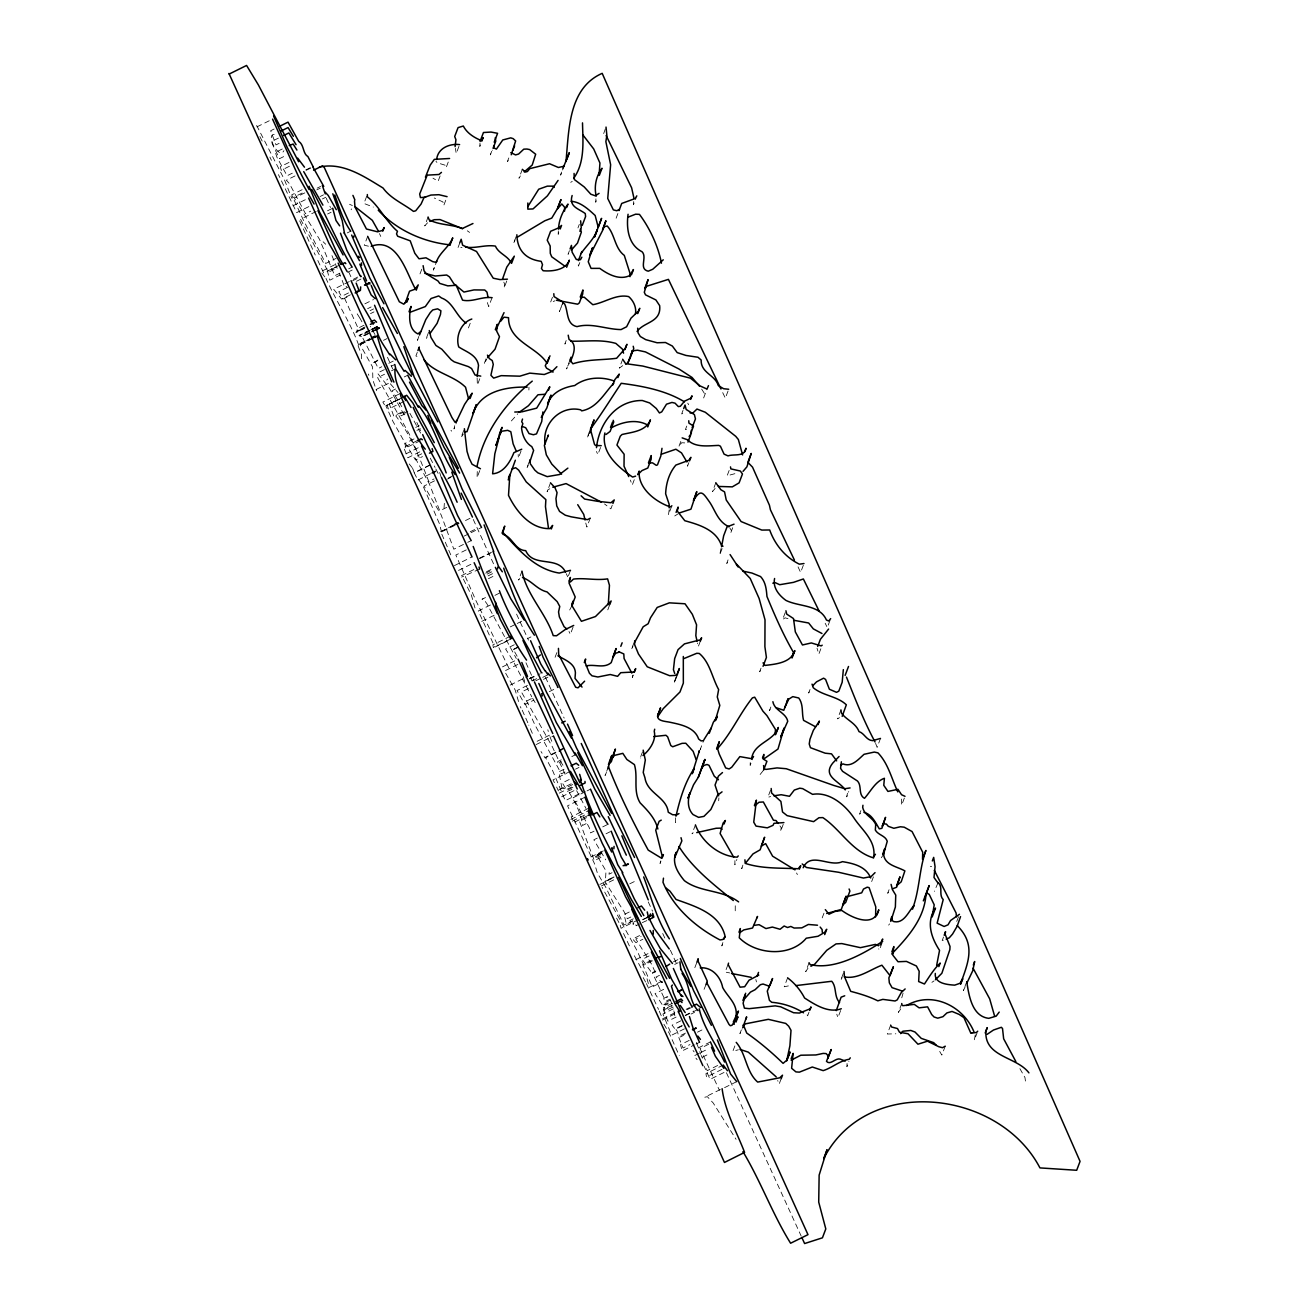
<?xml version="1.0" encoding="UTF-8"?>
<svg xmlns="http://www.w3.org/2000/svg" width="1309" height="1309" viewBox="0 0 1309 1309"><rect width="100%" height="100%" fill="white"/><g stroke="black" fill="none" stroke-linecap="round" stroke-linejoin="round"><path stroke-width="0.75" stroke-dasharray="5 3.75" d="M675.608 817.798L675.591 822.51L676.949 818.943M734.922 860.618L734.856 864.807L736.885 859.457M528.901 390.017L528.951 387.317M750.253 762.558L750.172 765.372L753.542 756.471M358.699 345.134C350.239 321.998 336.004 301.037 325.974 278.342M416.917 451.229L409.259 434.032L377.63 377.663L384.568 374.227M847.054 1063.481L846.907 1066.737L848.919 1061.386M558.338 230.924L558.19 234.311L559.532 230.744M479.994 143.106L479.814 146.493L481.156 142.926M735.249 910.786L735.282 903.439M718.674 800.764L718.903 797.901M633.72 201.57L633.441 204.76L636.141 197.626M975.254 1034.814L974.354 1040.082L977.054 1032.965M361.562 358.781L361.48 354.592L357.668 344.66L369.825 338.655M676.017 677.408L674.331 682.856L677.702 673.955M477.131 378.056L477.392 385.026L480.763 376.125M609.209 872.596L609.012 874.216L612.481 872.498M669.21 509.692L668.49 514.682L671.861 505.781M343.874 285.1L341.224 277.737M847.463 793.189L846.727 796.837L848.756 791.503M454.73 425.72L454.01 428.943L457.381 420.042M595.922 198.853L595.693 202.257L597.035 198.706M632.934 675.133L632.329 677.506L633.671 673.939M721.079 548.471L719.639 555.098L723.01 546.197M901.77 997.818L903.079 993.155M660.832 860.864L660.047 863.482L661.389 859.915M561.577 172.052L560.612 175.144L563.983 166.243M722.879 942.545L721.832 945.916L723.173 942.349M700.528 748.65L700.217 749.566L703.587 740.665M418.831 336.446L417.473 340.34L418.815 336.789M434.326 267.461L433.361 270.112L436.731 261.211M366.667 196.334L363.967 203.451L373.294 207.067M367.665 236.34L364.295 245.241L369.645 246.468M440.119 175.93L438.106 181.28L432.968 178.155M448.251 162.054L446.222 167.388L446.271 165.556L437.222 162.774L435.979 161.334M428.076 217.065L424.705 225.966L428.256 221.974M458.935 146.379L456.236 153.513L455.385 148.359M445.747 200.228L443.718 205.562L442.933 201.962L434.293 197.986M421.776 269.212L419.747 274.546L422.022 273.139M491.677 151.32L490.335 154.871L492.38 150.11M417.26 352.366L415.902 355.933L418.945 357.308M459.819 242.803L457.806 248.154L462.028 247.417M428.583 332.322L425.883 339.44L426.996 337.346M508.808 157.964L507.45 161.514L509.463 159.387M522.34 169.319L518.969 178.22L520.377 175.93M468.442 327.921L470.471 322.587M492.069 297.667L488.699 306.568L486.932 301.397M516.171 236.52L513.488 243.654L514.928 240.005M506.763 280.944L504.063 288.062L504.685 284.282L503.212 280.682M486.097 358.682L484.068 364.033L486.686 359.288M463.697 430.514L460.997 437.631L463.337 434.064M605.347 128.855L602.942 135.661M479.781 470.553L477.081 477.67L477.327 469.522M569.415 250.723L568.057 254.29L569.84 251.541M577.956 227.93L579.298 224.363M552.447 297.258L550.434 302.608L554.918 300.825M562.805 302.69L559.434 311.591L563.214 302.297M579.805 262.553L578.463 266.103L577.76 262.356M521.047 450.967L518.364 458.101L518.168 454.468M566.175 340.536L564.833 344.087L566.764 341.878M616.13 218.21L618.339 212.353M529.294 461.602L526.594 468.72L528.149 465.497M570.315 358.993L566.601 368.909L566.977 368.042M550.5 482.857L547.129 491.759L548.029 489.648L551.547 487.913M521.964 571.166L518.593 580.067L519.738 578.529M589.721 430.857L587.021 437.975L588.723 434.833M622.675 359.255L619.304 368.156L623.968 364.72M600.569 447.465L597.869 454.583L596.462 451.474M568.482 575.665L570.511 570.331M590.244 518.2L586.874 527.102L585.336 521.489M612.236 505.258L610.894 508.825L604.529 503.965M555.081 657.282L557.781 650.164M573.047 627.207L570.348 634.325L568.99 631.478M634.276 479.699L632.263 485.034L630.316 480.059M683.02 410.372L681.662 413.939L685.049 412.384M607.785 609.863L609.814 604.529M680.795 441.428L678.782 446.778L681.629 442.737L685.18 442.933M686.75 426.079L685.392 429.647L687.323 429.074M703.637 397.969L707.007 389.068M688.878 462.65L687.52 466.217L687.127 463.37M728.049 391.031L725.35 398.165L721.848 390.851M634.031 642.621L631.331 649.755L632.983 646.041M715.827 482.776L712.456 491.677L716.121 487.144M608.44 766.583L605.069 775.484L606.476 772.375M729.146 470.438L727.133 475.789L737.392 472.991M642.506 751.922L639.806 759.04L640.314 757.944M674.495 681.449L675.837 677.898M732.696 527.74L730.667 533.074L731.404 530.554L729.866 528.034M728.049 559.908L726.708 563.475L728.933 561.103M700.282 641.328L698.253 646.679L697.452 642.997M695.423 824.915L692.052 833.817L693.181 832.753M761.02 668.212L759.678 671.762L762.214 667.688M785.253 612.547L782.553 619.664L785.04 617.815L788.509 618.781M803.317 565.324L800.633 572.442L797.934 566.633M770.854 707.024L769.512 710.591L770.576 708.365M694.834 967.662L696.863 962.328M830.004 620.417L827.304 627.535L825.177 623.264M820.858 648.757L818.829 654.091L817.029 648.233M770.51 790.276L767.81 797.394L770.608 796.51M742.907 865.134L741.548 868.685L743.774 866.476M810.026 689.483L808.667 693.034L810.729 688.599M705.944 984.712L703.26 991.338L703.931 990.062M727.853 964.913L725.17 972.031L729.686 972.931M783.224 824.392L780.524 831.51L781.244 827.73L778.168 823.459M840.951 709.953L837.58 718.854L839.462 717.627M734.873 1045.924L732.844 1051.258L738.341 1049.785M741.287 1030.068L739.929 1033.635L742.056 1029.021M787.609 977.856L784.238 986.757L790.341 985.513M880.499 738.423L877.128 747.324L875.05 741.99M860.913 810.598L859.571 814.165L861.747 812.578M823.966 913.207L821.937 918.542L822.936 916.496M809.06 962.802L805.689 971.703L808.7 967.073M781.178 1078.731L779.15 1084.081L777.677 1080.481M808.978 1012.25L807.637 1015.817L807.129 1014.933M871.663 881.546L874.347 874.428M904.339 798.097L901.656 805.215L901.394 798.834M843.372 973.274L840.689 980.392L842.08 977.708M840.64 1010.532L837.94 1017.649L836.778 1014.197M889.073 889.711L887.715 893.278L888.762 891.429M882.053 943.02L879.353 950.154L878.715 948.812M937.931 882.953L934.331 891.38M890.676 1025.127L887.306 1034.028L895.831 1033.799M901.737 1003.512L898.367 1012.413L901.819 1007.325M943.527 936.982L942.185 940.549L944.591 939.731M956.748 921.405L958.777 916.071M966.746 981.734L963.375 990.635L965.06 986.986M945.213 1046.202L941.842 1055.103L938.029 1048.591M655.089 972.08L651.882 964.668L635.863 939.011L641.083 936.442M351.123 209.767L351.532 208.9M569.693 609.978L571.837 605.903M386.793 379.986L387.677 378.955M567.631 366.111L569.366 363.248M760.136 774.47L763.556 770.199M881.333 857.722L883.444 854.581M888.68 925.119L889.531 923.892M444.046 507.99L444.34 503.343M511.377 420.942L517.742 413.84M674.839 1015.751L673.104 1007.03M931.926 982.323L934.102 980.866M674.74 515.959L677.997 513.897M570.708 182.327L572.246 181.411M256.94 126.858L272.567 119.135M274.137 129.018L270.668 130.736L276.003 144.906L279.471 143.188M274.186 134.434C265.4 133.927 278.997 160.532 283.906 150.682M278.441 138.1L271.503 141.536L272.534 144.546L279.553 158.651L286.491 155.215M282.302 148.981L275.365 152.417L277.033 157.473L287.113 175.75L292.316 173.181M288.994 162.447L280.322 166.734L281.255 170.317L289.927 166.014M305.717 169.957L310.92 167.372M306.257 170.285L313.195 166.848M295.049 175.93L286.36 180.217L289.469 183.702L305.537 213.711L310.757 211.142M302.134 189.707L291.711 194.861L302.968 219.241L325.712 263.502L336.135 258.348M302.183 193.045L291.76 198.199L284.38 179.578L256.237 124.633M304.801 192.881L294.378 198.035L297.274 203.042M317.138 188.136L320.607 186.418M316.811 189.87L320.296 188.152M292.987 205.808L308.613 198.084M320.067 196.546L323.536 194.828M322.39 198.952L325.859 197.234M308.842 206.609L296.685 212.614L278.441 174.637M316.189 211.485L300.563 219.225L328.461 272.239L337.149 267.936M327.512 210.798L332.715 208.229M327.61 213.989L331.095 212.271M347.278 232.904L350.747 231.186M322.521 270.816L334.679 264.794M339.309 265.236L323.683 272.976L316.991 258.74M336.168 267.003L327.479 271.307L329.803 280.191L340.225 275.037M339.964 273.123L334.76 275.708L319.527 239.351L297.11 202.731M348.652 268.836L352.121 267.118M347.687 272.272L352.906 269.687M353.283 279.341L360.499 275.626M349.323 281.55L333.697 289.273L341.649 299.123L350.337 294.836M352.563 280.813L361.251 276.51M356.457 281.288L361.66 278.719M347.474 287.407L338.786 291.711L343.04 298.992L349.978 295.556M348.538 292.921L343.334 295.507L359.222 330.784L364.426 328.199M364.851 303.852L373.54 299.548M367.616 308.695L371.085 306.977M370.087 310.642L373.556 308.924M370.512 313.62L373.981 311.902M363.984 325.254L357.046 328.69L357.242 331.308L364.197 327.872M365.146 326.923L356.457 331.226L355.95 332.682L364.638 328.379M369.433 330.326L359.01 335.48L359.86 336.184L370.283 331.03M371.167 329.475L376.37 326.89M370.283 330.048L359.86 335.202L361.759 337.018L370.447 332.715M372.018 329.181L377.237 326.612M372.018 330.163L377.237 327.594M375.896 329.606L362.004 336.478L378.334 368.451L381.803 366.733M372.181 331.864L375.65 330.146M370.12 338.9L359.697 344.054L372.574 367.011L372.885 380.101L376.583 390.72M372.329 338.295L358.502 345.527L374.129 337.787M383.488 340.34L386.973 338.622M377.908 360.057L372.312 363.378L377.516 360.809M388.757 363.297L395.711 359.86M384.371 369.645L377.417 373.081L389.378 388.168L405.757 417.849M391.309 366.209L394.778 364.491M391.522 370.791L394.991 369.073M376.076 389.526L391.702 381.786M404.252 376.943L407.721 375.225M395.613 388.986L392.144 390.704L402.861 408.457M400.227 393.485L382.866 402.076L385.288 406.166L402.943 397.625M397.985 399.572L389.297 403.876L393.714 416.049L404.137 410.895M403.205 397.167L385.828 405.757L392.815 421.171L403.777 440.675L405.594 446.189L405.005 448.283L420.647 440.544M404.105 401.405L388.478 409.128L387.071 405.086M404.481 411.664L395.793 415.951C411.091 435.095 419.976 458.837 428.812 481.516L434.032 478.947M407.803 411.255L400.636 414.822L401.045 415.853L407.999 412.417M415.706 427.405L419.175 425.687M416.884 430.366L420.353 428.648M414.004 438.924L405.332 443.227L415.542 460.032L422.496 456.596M417.522 440.528L403.63 447.4L407.884 457.757L423.527 450.018M405.905 453.863L421.531 446.124M421.727 453.781L414.789 457.217L429.516 484.248L439.759 510.821L446.713 507.385M429.794 465.039L414.168 472.762L416.851 478.08M429.99 465.17L414.348 472.893L412.319 467.526M418.16 479.912L432.575 472.729M434.523 480.861L424.1 486.015L441.1 514.83L453.814 549.207L465.971 543.186M448.234 478.047L453.438 475.462M447.482 479.094L450.951 477.376M454.55 524.484L440.937 532.059L456.906 524.451M440.626 531.65L456.268 523.927M465.497 520.54L472.451 517.104M470.193 531.765L477.147 528.329M464.155 536.085L469.375 533.516M471.109 532.648L481.532 527.494M467.706 542.335L471.175 540.617M466.249 549.895L455.843 555.049L476.198 601.191L509.185 668.719M454.436 565.603L471.993 556.914M479.209 558.305L493.1 551.433M479.847 558.518L490.253 553.363M458.526 570.429L474.153 562.706M473.793 569.579L461.635 575.584L471.355 595.039L475.314 609.094M479.601 569.088L461.602 577.089M486.523 571.706L491.889 569.055M485.688 573.146L492.642 569.71M487.177 574.078L494.115 570.642M488.077 575.895L493.297 573.309M488.437 578.676L495.391 575.24M485.492 597.558L482.007 599.277L483.234 598.72L486.85 603.662L516.286 658.509M494.933 595.366L500.136 592.781M490.433 605.003L478.276 611.008L494.884 647.121L510.51 639.397M481.745 621.399L497.371 613.659M510.281 626.896L515.501 624.328M517.235 623.46L524.173 620.024M510.281 636.272L492.92 644.862L493.329 647.611L510.706 639.021M514.306 644.748L505.618 649.051L512.457 659.769L531.749 696.732M527.462 638.645L530.947 636.927M518.429 646.761L513.226 649.346L518.429 658.525M513.357 649.722L518.56 647.137M502.476 666.886L514.633 660.881M517.873 664.416L504.456 671.075L515.206 690.088L519.444 704.684M510.183 685.098L527.543 676.508M529.311 678.52L534.841 675.771M529.85 678.88L540.273 673.726M532.19 680.86L537.394 678.291M535.774 680.795L540.993 678.226M542.728 677.358L547.931 674.789M527.478 685.376L517.055 690.53L524.893 704.553L533.581 700.266M543.448 679.371L550.402 675.935M528.394 688.599L521.44 692.036L552.431 746.932L565.095 774.306M531.356 698.695L524.418 702.131L534.825 724.662L561.348 773.848L566.552 771.279M549.289 691.676L557.961 687.372M537.132 741.287L552.774 733.564M536.117 744.576L553.494 735.985M555.867 752.135L545.444 757.289L552.774 770.952L565.259 800.666L582.636 792.076M555.785 752.724L545.084 757.944L541.01 751.53M561.217 759.842L557.732 761.56L557.929 763.458L561.397 761.74M571.82 756.586L575.289 754.868M564.048 769.25L558.845 771.819L562.559 791.438M570.413 771.312L553.036 779.902L555.867 785.498M575.518 769.152L578.987 767.434M569.251 779.493L562.314 782.929L567.484 791.356L572.982 788.934M558.878 789.883L574.504 782.16M572.704 784.533L564.015 788.836L562.886 787.936M559.27 793.123L576.631 784.533M572.818 787.429L567.599 789.998C574.193 800.388 581.474 813.298 582.456 825.488L589.41 822.052M561.626 796.788L577.253 789.049M585.319 791.749L573.162 797.754L589.181 827.501L590.572 832.9L594.041 831.182M587.054 790.881L590.523 789.163M584.927 797.23L567.55 805.82L594.63 863.973L597.379 873.054L605.642 887.027L624 925.005L632.672 920.702M588.559 808.324L571.182 816.914L574.176 822.347L588.068 815.474M570.855 819.467L588.216 810.876M572.328 821.152L589.688 812.562M586.563 817.65L579.445 821.185L594.335 860.618L603.007 856.331M602.729 826.879L607.932 824.31M597.313 838.087L593.844 839.805L605.707 859.849M606.002 833.8L611.205 831.215M590.964 856.97L604.856 850.097M601.911 852.404L596.708 854.973L605.985 870.943L605.445 881.301L614.117 877.014M601.584 852.732C589.377 857.117 596.511 859.604 603.433 853.975M601.436 853.632L594.499 857.068L601.862 853.779M613.479 877.079L604.791 881.366L624.295 912.095L627.322 918.738L630.807 917.02M599.866 884.426L613.757 877.554M601.355 885.98L618.715 877.39M629.776 883.82L636.73 880.384M629.253 912.013L624.049 914.582L626.422 924.219L633.376 920.783M633.343 918.803L629.874 920.522L633.196 924.481M638.448 919.703L621.088 928.294L620.171 925.103M642.326 919.802L647.53 917.233M643.619 919.327L647.088 917.609M640.543 923.499L635.34 926.068L633.245 922.665M642.277 922.632L646.924 920.554M639.594 935.575L632.656 939.011L635.912 942.693L642.866 939.257M635.732 959.71L651.358 951.97M649.084 955.979L642.13 959.415L652.209 973.372L655.694 971.654M651.375 960.25L642.703 964.537L652.275 986.904L662.698 981.75M652.455 960.806L643.783 965.093L636.583 949.827L603.907 890.676M673.382 961.87L680.336 958.433M655.825 970.951L652.34 972.669L664.367 998.554L667.835 996.836M674.708 964.422L678.177 962.704M659.491 975.336L656.022 977.054L662.485 982.666M661.569 981.325L649.411 987.346L647.055 978.854L632.951 953.181M663.712 989.342L655.024 993.646L665.25 1009.321L672.188 1005.885M667.197 996.656L663.728 998.374L665.577 1005.099L670.797 1002.514M666.625 1000.812L670.093 999.094M670.552 1000.011L663.614 1003.447L664.088 1004.87L671.026 1001.434M672.384 1003.267L663.45 1007.799L664.661 1011.17L673.35 1006.866M671.992 1005.377L663.303 1009.681L667.835 1021.167L678.258 1016.013M673.35 1008.863L662.927 1014.017L671.664 1035.174L687.29 1027.434M662.485 1018.893L678.111 1011.17M662.436 1020.087L679.796 1011.497M686.129 1009.288L689.598 1007.57M686.996 1009.73L692.199 1007.161M685.131 1015.326L693.803 1011.023M685.327 1015.702L697.484 1009.681M691.07 1014.05L694.539 1012.332M680.762 1020.873L672.09 1025.16L675.313 1029.332L682.267 1025.896M682.153 1025.471L675.215 1028.907C680.14 1031.983 675.82 1042.422 685.818 1033.161M685.491 1033.096L678.537 1036.532L678.88 1037.644L683.053 1047.985L690.007 1044.549M697.468 1032.179L704.422 1028.743M689.205 1040.393L680.516 1044.697L682.169 1050.914L694.326 1044.909M696.061 1044.042L699.546 1042.324M698.27 1047.936L710.427 1041.931M708.693 1044.238L700.02 1048.525L719.377 1090.217M699.301 1053.27L694.097 1055.856L697.124 1059.685M701.035 1052.42L707.989 1048.984M702.426 1057.181L709.363 1053.745M717.643 1065.51L707.22 1070.664L705.666 1066.819M723.272 1065.051L705.911 1073.642L706.549 1077.012L723.91 1068.422M724.008 1072.464L710.116 1079.336L704.144 1066.213M720.375 1089.513L704.749 1097.237L707.335 1096.68L713.192 1102.963L736.051 1139.321M724.581 1087.648L736.738 1081.627M357.193 313.849L359.975 318.251M930.306 866.28L931.615 866.64M418.684 479.601L422.725 485.246L430.252 502.411L439.48 523.845L441.526 531.945M469.587 232.413L467.313 230.809M349.552 204.286L352.366 205.546M390.36 383.815L397.936 392.504M346.034 286.442L347.032 287.096M325.696 244.259L323.127 241.772M560.399 761.249L562.919 765.241M635.765 924.858L636.501 925.708M522.226 710.198L528.1 723.386M450.951 430.285L451.638 431.152M409.21 463.959L412.073 467.542M693.05 1050.522L694.13 1051.88M321.818 273.008L324.927 277.017M632.754 922.96L633.638 924.105M701.657 389.1L705.109 394.533M663.908 1024.211L669.275 1033.308L679.256 1055.643M687.732 403.139L688.665 404.726M532.632 698.253L535.283 702.802M1019.907 1068.668L1024.963 1077.552L1025.552 1081.774M374.963 334.499L370.349 326.366M420.614 433.115L409.242 412.073M360.057 318.431L361.938 321.834M643.177 977.627L645.599 982.11M576.647 790.685L586.023 808.537M430.301 458.166L435.046 467.444M602.14 887.306L602.762 888.5M616.588 918.1L619.19 923.107M435.815 468.933L438.466 474.087M623.526 933.481L629.449 946.031M259.869 136.611L263.142 143.025M299.712 220.877L315.256 255.042M796.576 872.988L797.377 874.559M520.229 706.549L520.966 708.054M566.208 573.653L567.73 576.762M646.401 983.615L658.542 1009.419M269.899 157.08L271.438 160.303M326.268 198.248L330.506 207.526M473.253 519.444L493.64 564.015M516.58 614.134L528.476 640.134M545.477 677.26L564.163 718.117M648.282 901.917L652.52 911.211M662.714 933.481L665.267 939.06M670.372 950.203L677.162 965.044M726.446 1072.742L801.206 1236.121M416.851 422.431L420.418 430.448L420.058 429.597M379.479 233.607L380.772 236.454M530.505 677.538L532.059 680.942M556.652 787.036L558.419 790.931M387.48 357.308L392.667 368.843M337.198 268.345L331.308 254.028M339.26 273.319L340.553 276.199M525.956 662.779L534.056 680.893M348.816 272.141L351.254 277.557M532.321 733.335L528.803 725.088M441.804 534.187L451.556 556.669M551.776 741.319L549.142 734.611M659.278 1011.137L661.945 1017.437M701.231 1055.463L702.426 1058.228M670.355 1000.076L672.057 1004.052M696.453 1042.389L699.121 1049.785M699.71 1051.667L700.724 1054.203M368.369 374.047L368.86 375.323M439.66 472.467L441.051 476.869M523.273 676.737L524.647 681.465M547.833 729.784L548.291 731.486M755.849 979.525L756.455 981.914"/><path stroke-width="1.5" d="M377.237 327.594L377.237 326.612M493.706 145.97L493.706 147.835L496.406 149.111L502.771 139.965L510.723 137.854L513.161 138.639L515.631 140.963L511.246 154.757M580.247 779.346C587.856 804.495 599.391 828.793 611.696 852.028M477.147 376.501L478.521 365.342C476.803 354.804 466.331 351.957 458.739 346.95C455.352 336.626 461.03 322.603 471.813 319.02M935.297 973.421C934.102 983.534 947.618 984.712 954.736 985.137L959.988 983.288L962.753 978.756L960.724 984.09M614.068 846.383L613.856 848.821M634.701 640.854L634.636 644.65L638.465 653.993L647.251 666.788L669.635 675.706L675.182 675.428L677.702 673.955M516.859 234.753C517.235 250.314 525.891 259.395 541.173 261.325L542.515 264.696L541.435 268.476L543.104 270.734C552.251 271.568 565.848 270.096 569.366 260.131L566.666 267.265M661.994 448.3L660.849 455.957L657.478 464.859L656.333 465.366L652.52 462.846L648.56 462.928M785.924 610.763L786.709 614.101L793.483 618.552L795.332 631.903L802.45 644.977L811.335 642.948L821.185 645.91L822.199 645.19M574.078 173.426L574.34 179.513L584.256 186.974L590.834 194.223L595.333 195.794L599.064 193.356M604.905 432.935C600.586 452.505 618.323 467.428 632.607 477.065L635.634 476.132M367.665 236.34L399.343 301.79L403.859 304.212L408.261 298.534L406.903 302.084M873.578 857.968C876.719 840.754 861.878 830.299 853.812 817.749C845.123 804.904 829.301 791.487 812.594 794.35L802.662 788.64L799.766 788.198L794.301 790.063L789.507 796.281L781.178 794.727L773.832 795.807M413.169 407.361C422.365 429.385 438.286 449.609 446.189 472.925M683.314 656.48L683.347 683.102L679.976 692.003L663.238 708.644L657.707 716.71M763.507 765.569L764.391 768.89L766.01 769.414L777.071 767.908L786.234 768.727L833.604 785.384L844.861 788.722L850.097 787.936M637.663 328.183L638.072 332.895L640.33 336.511L645.73 339.653L657.102 342.762L665.463 342.5L672.351 346.034L677.195 352.612L685.965 355.443L698.008 357.259L701.149 360.024C700.724 373.049 715.172 374.832 718.346 385.631L723.648 388.724L728.72 389.264M774.584 578.496C772.555 587.626 779.019 595.333 785.891 600.373C798.915 606.918 819.614 604.398 826.437 620.024L828.777 621.006L830.675 618.633M775.092 734.644L775.484 729.489L766.927 715.614L762.934 711.18L754.688 697.19L752.413 697.893C739.487 714.027 731.273 733.564 717.037 749.075M843.34 669.635L842.178 682.251L838.807 691.152L836.533 692.33L829.382 689.238L825.586 679.42L823.59 678.16L816.521 681.858L812.693 685.801M635.438 313.98C636.681 307.566 633.474 300.677 628.647 296.587C616.195 293.854 604.807 302.641 592.813 304.702L584.158 297.143L580.934 297.618M608.276 604.742L609.454 585.303L607.605 578.873C596.135 580.64 584.632 577.694 573.473 579.085L570.348 582.03M721.537 546.786L723.664 535.79L727.035 526.889L734.038 524.173M875.606 916.889L875.77 906.875L869.111 887.633L867.196 887.191L863.482 889.073L861.698 892.82L846.547 896.796M661.454 263.191C658.231 246.337 649.837 228.175 639.447 214.381L635.634 214.185L628.565 216.95M558.534 229.14C558.796 219.945 562.739 211.387 567.975 204.073L566.617 207.64M565.979 161.547C569.006 130.295 568.253 88.227 602.189 73.337L1080.056 1161.378L1076.685 1170.279L1039.951 1167.906C998.849 1089.219 866.705 1074.378 823.688 1158.629L827.043 1149.727L819.139 1175.138L818.714 1202.104L825.799 1228.922L822.428 1237.823L804.61 1243.55L802.057 1237.987M515.353 460.212L508.203 479.896M663.483 878.159L662.992 882.266C673.382 907.857 696.323 927.623 720.048 939.96L722.797 939.502L725.202 937.015M455.107 146.641L455.925 139.703L454.698 136.512L458.068 127.611L463.321 126.024C466.855 133.043 474.136 137.641 481.139 140.472L483.185 137.592L481.827 141.159M841.36 761.805L840.574 768.35L842.554 771.312L857.46 780.998C862.156 785.924 857.935 794.694 864.48 798.326C870.632 791.47 875.312 781.522 884.409 778.266L883.771 785.318L887.944 791.421L897.958 789.327L901.557 794.727L905.01 796.314M891.085 884.377L892.362 889.531L895.749 895.094L895.372 906.99L890.774 921.454M542.891 411.91L541.713 421.563L536.51 433.884L533.385 434.752L529.081 433.623L525.694 427.732L522.275 426.472M653.273 934.102L653.224 930.421M862.942 805.264L862.68 807.358C864.284 815.409 873.168 817.569 875.721 824.605L875.328 830.07C878.126 835.109 885.473 835.584 887.257 841.294L883.444 854.581M562.821 748.699L559.27 751.006M497.584 568.924L497.845 567.124M361.595 265.4L361.366 262.913M926.019 893.752C924.645 918.591 907.988 937.015 891.707 953.999M717.381 1039.935L730.586 1074.018L736.738 1081.627M529.965 459.819L530.227 463.664L534.792 470.111L537.852 472.827L547.195 476.64L559.532 474.512L567.877 468.131M596.233 196.121C593.91 186.614 595.988 176.322 601.993 168.239L599.309 175.357M669.717 964.079L666.101 966.5M699.219 1008.83C703.391 1027.761 716.383 1044.5 724.581 1062.074M606.018 127.071L606.869 135.334L605.871 141.634L610.632 164.754L607.736 198.444L613.348 209.882L616.768 210.733L619.501 209.309M913.273 906.793C919.687 888.369 919.376 868.342 925.905 850.441L922.534 859.342L922.698 852.224L912.062 831.542L904.224 827.19L900.396 826.764L893.834 828.286L888.271 826.306L886.406 824.081L883.575 823.836L882.201 826.224L885.571 817.323L881.89 828.319L879.304 828.842C875.459 822.576 871.778 814.133 863.907 812.382M654.696 729.195L654.238 731.289C656.431 740.207 649.706 750.122 642.964 755.473M771.181 788.493L771.574 792.976L780.9 801.452L782.52 811.973L787.118 815.638L813.625 821.643L818.927 817.732L822.837 817.601C840.411 829.333 851.635 851.014 872.825 857.673L875.459 854.286M527.838 203.01L527.822 209.145L533.008 208.933L547.391 195.875L558.076 180.413M675.968 816.194C679.878 799.586 684.623 782.635 694.277 768.383L692.248 773.734M363.395 277.852L371.183 294.983L375.274 298.697M500.823 432.886L501.265 431.021L497.895 439.922L498.304 439.071M477.131 465.971C483.855 431.921 505.781 402.73 532.256 381.115M715.172 720.801L719.803 705.404L717.283 696.961L718.641 689.548C712.08 677.653 709.854 662.207 699.284 653.469L696.781 653.289L684.051 658.525M579.674 774.339L581.392 780.246M432.15 448.627L432.919 451.441L429.45 453.159M692.314 773.275L699.448 750.581L698.728 752.184M744.919 859.8L745.165 863.335C761.822 868.914 780.72 867.867 798.13 868.751L800.748 865.658L799.39 869.209M728.54 963.129L728.148 964.569L740.076 987.182L744.674 986.724L749.01 980.245L758.745 975.14M658.82 712.669C654.025 721.455 665.43 721.112 670.601 722.388C681.056 724.63 694.686 727.346 698.63 738.98L701.051 740.894L703.587 740.665M791.945 657.74L793.434 652.307C783.093 634.489 774.797 615.492 766.959 596.495C766.37 589.475 765.765 582.161 760.578 576.582L751.939 573.047L742.988 571.133M936.655 965.371L939.551 950.383C931.19 937.604 925.839 921.929 935.51 908.086L932.139 916.987L934.217 904.846L929.243 894.423L927.181 893.213L925.807 894.472M746.081 1018.877L746.637 1016.831L742.71 1027.778M499.302 436.535L494.818 453.863L492.609 473.809C503.638 473.024 510.215 461.881 513.897 452.652L521.735 449.2M502.607 278.833L506.779 267.134L514.306 256.139L511.606 263.256M405.397 302.723L409.521 291.203L414.986 289.24L418.242 284.871L416.213 290.222M757.158 917.691L757.518 916.447L752.56 928.016L743.79 929.93L739.405 932.892M960.528 983.795C968.66 961.542 975.843 944.362 957.174 925.512M522.52 419.044L521.702 421.694L522.847 423.625L521.555 427.961C522.258 435.177 525.384 442.737 531.814 446.647L533.63 450.411L529.703 462.29M723.926 939.191L724.973 935.82C719.508 913.453 695.472 906.466 676.082 899.479L669.979 891.2L665.888 887.944M836.271 1010.63L841.114 997.163L844.73 995.789M570.348 359.141L571.002 357.21M688.763 420.745L688.91 423.085L693.525 426.079L690.825 433.197M787.167 701.395L788.051 698.777L783.796 710.296L776.155 707.711M540.388 654.942L536.526 657.773M360.695 286.916L360.4 290.402L355.197 292.987M581.131 253.455C586.301 245.617 594.008 239.4 597.248 229.844L594.548 236.978L601.584 218.341L598.213 227.242L595.17 215.51C588.51 209.342 580.411 201.848 571.084 201.308M625.604 363.951L627.845 363.002L630.382 357.422L633.752 348.521L633.212 346.247M631.216 354.117L632.492 350.697L627.845 363.002M677.849 672.548L679.387 668.506L676.508 676.115M688.174 797.868L693.557 784.762L698.319 777.251L704.88 759.416L701.509 768.318L703.98 765.372L707.04 764.505L709.003 765.307L714.289 776.204L718.461 779.771M382.801 231.12L384.142 227.57L382.653 230.4L377.548 231.808L366.455 229.01L354.984 206.986L354.494 200.866M425.425 177.157L430.219 165.098L434.343 159.354L449.592 158.487M436.65 159.551C437.73 148.228 449.511 143.368 459.606 144.612M409.03 311.771L411.042 306.421C408.801 315.093 408.228 329.459 417.964 333.91L420.843 331.439M480.092 141.421L483.446 132.52L491.055 132.062L497.584 133.305L494.213 142.206M436.355 262.127C439.399 252.604 449.167 247.074 452.75 237.845L450.051 244.963M419.502 335.006L425.785 319.576L430.236 312.638L432.772 309.938L437.615 308.826L440.904 310.789L440.462 314.471L437.091 323.372L430.105 333.37M493.068 148.326L495.751 141.208L495.309 137.658M417.931 350.583L419.273 347.032L419.158 349.028L451.916 417.473L455.008 422.251L457.381 420.042M459.819 242.803L461.177 239.252L462.617 245.192L476.525 251.475L493.248 278.212L499.989 279.586L507.434 279.161M456.088 422.169L464.613 404.35L472.124 393.158L470.095 398.492M495.309 329.623L497.322 324.288L496.635 331.013L499.482 336.691L495.047 349.192L487.553 357.701M562.919 168.485L569.333 152.646L566.65 159.763M517.333 237.191L544.871 220.746L551.76 218.096L557.519 208.491L560.89 199.59M557.519 208.491L560.907 199.917M560.203 228.977L561.561 225.41L559.025 227.733L550.598 231.284L547.227 240.185L550.173 245.977L550.287 253.341L551.727 256.809L564.817 266.12M499.334 434.457L502.034 427.339L495.931 445.436L497.453 441.788M570.086 248.939L571.428 245.388L572.115 252.162L576.32 259.493L580.443 259.673L581.834 257.202M579.903 231.317L581.261 227.75L580.64 220.812M582.227 225.426L585.598 216.525L585.27 213.58C578.889 208.655 568.613 206.937 572.131 195.516M578.431 260.573L581.867 251.508M547.309 362.953L549.338 357.619M589.803 254.96L592.502 247.843L588.248 261.751L591.063 268.378L599.751 268.361C608.178 274.481 619.582 280.551 629.907 275.512L633.441 269.556L631.413 274.89M508.514 477.998L509.856 474.447L508.514 495.358C516.024 511.23 530.652 529.311 549.96 528.607L552.66 525.4L551.318 528.967M580.231 297.061L582.914 289.943L582.701 293.985L579.331 302.886L577.662 304.195L556.407 300.236M548.438 390.344L549.796 386.777L536.69 408.146L522.013 411.811L514.748 412.04M619.026 210.569L621.71 203.451L635.225 198.51L636.812 195.859M502.034 533.188L504.734 526.071L502.869 532.403C518.2 549.436 534.906 569.186 559.238 573.064L570.511 570.331M570.249 361.808C573.44 354.821 577.842 344.267 569.039 339.424L568.204 335.186M589.59 433.246L594.041 419.845L590.67 428.747C601.616 413.906 611.205 398.345 621.235 383.308C642.768 386.106 665.577 390.393 684.411 401.798M637.745 313.62L639.757 308.269L638.645 310.838L630.971 318.202L626.618 326.759L621.055 329.573C606.165 329.393 591.717 322.603 576.974 326.628C566.143 324.419 568.368 311.706 564.67 303.999L562.805 302.69M624.9 349.634L626.929 344.283L625.244 348.341L616.621 358.273C602.222 360.188 587.103 359.19 572.867 363.787L569.971 360.008M612.743 385.075L614.772 379.741L619.255 374.079L617.897 377.63M610.518 427.421L612.547 422.071M569.055 581.016L570.413 577.449L569.022 583.029L575.207 597.002L571.837 605.903M571.706 604.643L573.064 601.076L572.164 606.1L581.425 621.3L595.48 616.539L611.156 600.962L609.814 604.529M612.907 503.49L614.248 499.923L610.992 502.721L597.837 501.347L584.583 499.056L581.098 495.784M647.742 426.963L650.426 419.845C645.926 431.283 632.362 432.068 622.053 434.49L620.302 436.142L616.932 445.044L624.131 454.239L624.017 466.2L628.745 476.591M637.827 474.643L639.185 471.076C637.663 488.159 655.694 502.083 670.437 506.959L671.861 505.781M648.511 462.699L651.195 455.581L651.178 459.132L647.808 468.033L641.966 470.586L638.268 474.218M584.272 662.534L585.614 658.983L585.058 662.403L589.426 673.235L591.995 675.82L597.869 676.998L610.272 674.511L617.603 676.328L620.744 672.695L634.129 671.992L635.699 668.604L634.341 672.155M683.691 408.604L685.032 405.037L686.161 409.455L694.408 414.609L695.455 418.913L692.085 427.814M690.677 399.376L692.036 395.825L690.677 398.28L684.558 401.159L680.336 406.265L678.34 406.592L675.035 403.156L671.942 402.436L666.51 404.186L661.732 411.877L659.441 412.957L656.234 408.441L649.673 402.959L642.294 400.505C615.835 400.227 599.097 423.658 596.479 447.629M687.961 442.098L691.332 433.197L691.283 430.285M689.548 460.883L690.89 457.316L688.779 460.326L675.886 465.071C669.046 473.04 666.019 483.61 665.643 493.82L669.144 504.26L669.194 507.876M620.793 646.335L622.151 642.784M676.098 512.392L678.111 507.058L677.293 511.083L684.803 520.72C699.186 524.696 716.219 529.818 721.488 545.542L723.01 546.197M609.078 762.607L611.778 755.489L607.818 768.825M744.641 451.818L745.983 448.251C744.526 457.25 734.12 453.748 727.984 455.876L724.073 454.125L720.408 446.205L718.723 445.404C708.594 445.714 695.226 447.94 687.552 439.791L682.153 437.877M657.478 716.219L660.57 707.858L657.773 715.745M700.282 641.328L701.624 637.778L700.43 639.79L684.476 643.881L678.046 649.657L674.675 658.558L673.431 669.684L674.724 673.53M662.059 858.148L663.418 854.581L661.323 858.082L648.217 850.097C633.392 822.805 619.599 795.267 608.44 766.583M709.282 733.269L713.323 722.306L717.299 716.448L715.941 720.015M687.994 798.065L690.007 792.714C687.569 799.995 687.356 808.684 693.034 814.558L698.597 817.372L703.931 816.374L710.869 809.453L717.577 795.201L722.044 791.863M698.319 777.251L704.978 759.613M674.92 855.824L676.262 852.274C671.288 862.631 677.849 872.792 684.362 880.646C699.939 892.476 721.913 889.596 738.145 901.557L738.62 901.885M716.596 748.764L719.279 741.647L717.463 748.273L719.148 753.869L725.677 767.941L729.113 768.972L731.764 767.205L739.847 756.618L751.546 758.664L753.542 756.471M763.049 666.33L766.419 657.429L764.898 646.728L765.012 619.812L759.122 598.491L750.221 578.463L735.936 563.508L730.078 554.574M724.057 824.015L725.399 820.465L723.124 823.083L720.114 833.489L733.694 857.133M751.595 758.991C753.477 742.808 773.652 741.663 778.331 727.46L775.648 734.578M792.125 657.756L794.825 650.638C791.209 662.845 775.615 664.17 765.045 665.414L763.049 662.861M762.509 757.96L763.867 754.409L763.36 759.105L766.927 761.298L763.556 770.199M754.393 805.46L756.422 800.126L753.739 822.167L756.029 826.094L767.303 827.844L773.03 825.341L773.979 823.312L783.895 822.608M696.863 962.328L698.204 958.761L697.713 960.331L707.302 981.161L705.944 984.712M817.7 646.45L820.399 639.332L828.597 629.056M739.012 932.106L740.354 928.556L739.258 937.784C756.127 954.866 790.243 957.37 806.262 938.209L818.027 936.262L824.719 932.286L826.715 929.243L824.703 934.593M818.043 724.63L819.385 721.063L813.331 730.389L809.96 739.29L809.224 743.954L810.435 747.684L825.145 753.182L831.51 753.853L836.647 760.873M845.139 675.379L848.51 666.477M735.773 1018.173L738.456 1011.039L733.367 1021.724L734.202 1024.374M742.923 1000.387L744.952 995.036M735.969 1022.133L737.981 1016.782L731.976 1025.291L730.324 1025.732L728.982 1024.358L706.631 982.454M757.191 975.958L758.533 972.407M769.888 985.644L772.572 978.527L767.287 991.175L769.43 1000.371L771.737 1002.301C782.913 1003.201 794.007 1006.883 803.53 1012.806M781.178 1078.731L782.52 1075.18L779.706 1077.814L757.666 1082.085C745.868 1071.613 746.408 1054.318 736.214 1042.357M791.127 1058.736L793.139 1053.385L791.618 1068.275L795.921 1071.891L799.39 1072.153L812.3 1067.015L823.181 1070.631C832.328 1067.784 839.445 1060.732 849.279 1059.259L850.277 1057.836M809.649 1010.483L810.991 1006.916L810.287 1008.781L799.39 1013.068L793.598 1012.741L780.704 1006.817L775.19 1005.868L749.173 1008.666L744.412 1008.143L743.119 1003.234L745.623 993.253M882.675 854.172L884.704 848.821L883.575 853.566C884.099 865.134 896.91 866.394 904.879 870.894L901.214 881.808L896.6 885.702L899.97 876.801L896.616 887.224L892.787 888.713M876.768 915.155L878.797 909.82C873.937 928.114 851.946 917.887 841.785 910.426L834.651 911.522L829.006 914.222L825.308 909.64M880.073 945.262L882.691 939.028L880.662 944.378M890.709 919.785C893.474 911.539 889.629 921.683 894.652 921.732C904.126 923.27 908.691 911.326 913.862 905.632L912.52 909.199M891.838 951.905L893.851 946.554L892.771 955.079L898.023 961.755L906.45 961.411L916.382 965.993L919.18 971.294L918.656 981.554L924.449 984.008C929.374 976.579 933.726 969.314 940.189 963.048L938.848 966.615M932.335 860.946L933.677 857.379L935.068 866.705L934.004 877.472L937.931 882.953M923.336 900.87L929.177 885.571L924.874 897.794M944.198 935.199L945.556 931.648L945.082 934.168L950.023 946.456L949.876 949.598L941.858 973.274L935.46 979.705M973.323 965.077L974.665 961.51L972.783 970.673L966.746 983.337M985.186 1032.997L987.215 1027.663L985.873 1031.345C984.45 1057.328 1016.766 1056.576 1028.923 1072.873M512.833 150.486L514.617 145.855M673.382 968.464L683.985 992.222L692.199 1007.161M703.898 739.749L711.311 727.935M708.48 385.631L707.007 389.068L700.25 386.008L690.399 378.154L642.719 366.045L625.604 363.64L622.675 359.255M376.37 326.89C376.861 336.953 384.715 346.41 389.673 354.788M441.46 172.379L438.99 174.49L427.192 175.144L419.682 194.027L420.402 197.561L425.556 197.25M608.407 764.391L611.303 761.707L615.426 749.043L612.056 757.944L614.674 755.342L622.822 753.346L626.864 759.482L634.407 764.603C638.236 777.055 632.836 791.143 640.134 802.859C647.611 810.516 655.204 818.174 657.871 829.022M436.731 261.211L436.175 262.389L432.772 261.653L425.998 257.808L418.995 258.789L414.806 253.259L410.224 240.84L397.658 236.225L396.529 233.902L397.461 231.284C386.024 221.516 379.594 206.446 367.371 196.841L367.338 194.55M547.735 436.47L548.422 435.046L544.364 445.371L546.328 454.877L551.793 464.09L561.577 474.185M784.68 707.678L788.754 699.17L792.779 696.633L798.768 697.992C803.726 704.749 801.533 713.029 803.579 720.359L815.622 726.822M527.642 206.871L538.703 189.232L547.326 186.14L553.069 186.14L554.149 187.4M431.266 419.796L444.127 447.482L459.639 473.089M541.239 417.407L546.786 408.097L550.974 395.073L547.604 403.974C551.662 392.324 563.524 387.317 574.733 385.533C585.957 377.057 601.633 376.305 614.461 381.115M674.708 857.64L681.858 840.885L681.007 837.695M589.966 255.222L602.647 230.368L605.903 220.763L602.533 229.664L604.365 226.653L607.212 226.015C614.935 234.164 614.625 248.252 624.295 255.402L629.907 273.074L630.022 276.657M634.636 642.326L643.177 626.782L648.151 623.738L650.524 617.766L657.2 607.441L669.341 602.844L685.016 603.776L692.33 614.297L696.568 624.835L695.832 635.667L697.043 641.165M588.216 810.876L602.205 843.258L631.233 899.365L641.361 916.415M495.866 329.852L504.03 312.638M637.074 331.472C644.126 321.523 661.405 322.734 659.671 305.668L655.891 299.941L645.533 294.852L644.29 292.3L648.086 279.635L644.715 288.536L646.335 286.36L668.424 279.373L720.981 389.018M573.669 178.302C585.188 162.267 582.881 141.47 582.505 122.882M689.123 436.568L690.154 434.981M557.536 208.818L561.774 203.959L564.604 207.198L564.604 211.06M745.655 862.958L753.019 853.893L760.136 849.819L764.636 837.204L761.265 846.105L765.65 843.618L772.605 856.184L795.005 869.88M407.721 375.225L458.412 468.278M875.034 872.645L871.09 876.605L863.433 878.044L838.627 872.269L806.442 867.491L802.221 863.956M999.209 1012.086L996.198 1016.128L988.786 1018.337C971.933 1016.422 968.905 995.282 966.746 981.734M394.991 369.073C394.238 380.281 399.196 391.489 405.839 400.538M842.178 716.367L846.334 704.798C837.253 696.093 822.87 695.799 813.265 687.732L812.038 684.132M803.186 867.736C810.713 851.226 829.611 867.622 842.407 861.649C852.977 863.335 866.034 866.247 870.681 877.995M738.227 855.906L737.278 857.15C719.214 856.511 701.444 841.409 695.423 824.915M500.562 321.36L503.949 317.187L508.53 317.694C508.448 341.502 536.412 346.59 546.884 362.969M340.487 233.182L346.82 250.314L360.22 275.904M743.037 471.355L746.899 466.838L751.219 453.438L747.848 462.339L752.528 467.149L769.414 505.176L770.428 509.79L794.448 560.137M672.401 985.055L671.435 986.184L673.464 993.007L684.705 1019.4L689.172 1026.96M567.517 724.139L572.557 735.56M613.725 383.226C604.054 393.534 597.035 407.983 581.654 410.879L580.705 409.832C560.268 404.89 541.959 424.067 545.051 443.947M524.222 171.872L532.207 165.049L535.676 154.233L529.654 149.57L526.954 149.03L523.78 149.161L518.593 154.053L515.566 154.92L510.821 152.613M900.625 1033.619L902.899 1031.214L910.819 1030.445L914.991 1032.016L921.241 1038.364L933.644 1042.635L936.377 1045.286M839.085 756.487L832.868 762.967C821.807 776.417 839.511 780.998 845.238 789.9M556.914 366.684L552.251 371.38L544.266 374.505L529.785 373.13L519.853 376.174L501.216 375.65L493.657 378.121L490.908 375.29L493.28 364.409L492.249 360.548L489.386 358.617L487.439 355.132M743.594 999.929L750.45 992.107L755.129 989.669L760.382 984.712L763.065 984.024L768.399 985.89L769.201 987.428M977.725 1031.181L976.432 1032.474L971.147 1033.21M571.248 250.166L577.498 243.081L581.36 232.151L580.411 229.042M588.559 808.324L589.688 812.562M763.474 759.204L777.988 749.043L784.124 728.017L780.753 736.918L787.74 721.292C786.104 712.75 774.437 710.64 772.883 701.689M905.141 988.933L901.279 992.566L897.205 999.896L895.061 1000.992L882.839 999.372L877.815 1000.829C868.881 996.411 860.062 993.826 850.686 991.338L844.387 976.465L844.06 971.491M493.1 551.433L498.434 566.257L502.329 571.804M663.254 259.82L652.749 269.261L648.233 271.192C638.285 268.852 647.595 257.382 642.064 251.753C628.173 244.816 626.226 227.962 628.075 214.267M647.235 911.931L648.299 916.709L654.238 928.506L669.243 948.96M791.127 1060.192L800.813 1055.218L815.883 1054.956L823.197 1053.401L826.143 1053.598L828.335 1056.003L827.844 1058.425L831.199 1049.523L826.486 1061.321C830.331 1065.69 835.404 1057.721 840.1 1059.079L845.27 1061.075M754.737 805.788L759.007 802.237L763.343 801.975L773.439 820.219L776.057 820.563L778.168 823.459M409.504 382.113L421.891 405.594L426.161 410.241M584.616 681.187L578.071 687.814L575.665 687.258L558.681 654.533L558.452 648.38M882.724 941.253C862.975 954.146 834.504 970.345 810.14 964.586L809.06 962.802M606.051 434.473L610.109 431.446L613.725 422.005L613.217 420.304M880.499 738.423L872.661 740.649C866.28 740.321 864.545 733.367 859.015 731.6C855.742 722.895 846.448 720.048 841.409 713.094L840.951 709.953M743.267 1025.732L745.476 1023.834L768.318 1019.335L785.727 1023.409L788.689 1026.207L791.012 1030.347L789.9 1045.744L786.709 1060.879L790.08 1051.978L786.709 1060.257L783.093 1063.366C771.557 1052.191 759.842 1042.259 746.735 1033.063L743.299 1024.734M722.486 772.555L718.396 776.139L715.041 785.04L718.657 795.839M550.009 355.835L545.248 365.767L546.54 368.156L553.102 372.067M519.002 412.417L528.411 405.741L537.999 394.762L544.593 394.304M351.663 235.08L369.842 278.081L383.979 303.77M511.983 469.097L515.631 467.706L518.642 470.078L526.251 481.925L545.869 499.629L545.46 506.648L548.487 528.263M987.068 1034.372L993.498 1030.019L1001.336 1027.303L1002.514 1028.498L1003.659 1038.79L1015.849 1061.566M959.448 914.287L950.579 920.505L948.027 924.825L944.116 926.477L937.129 923.156L943.216 899.594C938.308 894.652 943.658 886.471 937.702 882.479M522.978 640.461L546.687 692.592L571.379 738.014M573.718 625.44L565.243 629.531L556.521 635.765L553.216 635.618C545.968 613.283 526.627 594.891 521.964 571.166M840.623 765.274L842.881 763.883C851.652 767.516 858.18 759.515 864.071 754.295L874.297 752.07L877.946 752.855C888.336 763.589 891.593 778.822 897.81 791.896M710.427 1041.931L714.583 1051.16M435.537 471.322L432.052 473.04M754.148 925.348L759.089 924.678L765.945 928.572L772.392 927.067L780.049 929.275L784.14 926.019L787.511 927.508L790.816 926.461L794.138 928.048L801.828 927.868L808.34 924.465L817.503 925.218M661.241 820.121L659.114 821.348L655.744 830.25L662.109 855.71M678.962 813.609L676.688 814.885L672.581 814.722L668.261 812.218C666.608 796.87 647.17 793.549 644.944 777.742L643.226 772.457L645.321 759.989L643.177 750.139M945.213 1046.202L942.513 1047.707L938.864 1046.742L927.476 1041.195L917.953 1044.206L908.021 1033.75L899.528 1032.245L897.483 1028.547L891.56 1026.992L890.676 1025.127M590.244 518.2L587.528 519.657L571.199 516.826L565.324 515.222L559.565 511.41L556.734 505.912L555.965 498.614L557.061 492.642L554.918 487.586L550.5 482.857M661.438 454.207L675.886 449.216L681.514 452.898L686.93 461.962M472.958 223.512L462.257 228.551C451.589 224.166 439.415 225.312 429.172 219.814L428.076 217.065M229.222 74.04L246.583 65.45L258.364 84.905L298.616 161.727M279.341 126.433L288.029 122.146L298.714 141.372C304.244 144.89 302.723 153.709 307.893 156.54L313.195 166.848M281.124 130.998L288.078 127.562L293.38 136.316M283.66 135.514L288.864 132.945L296.063 144.677M289.256 145.561L293.134 144.039L296.914 150.06M313.62 170.203L322.309 165.916L324.157 167.176L807.98 1234.649L790.603 1243.239C772.49 1214.163 760.709 1181.143 742.939 1151.625M341.387 264.434L345.02 262.667L345.821 263.649M364.491 285.067L369.858 282.662L366.389 284.38M365.358 285.067L369.318 283.235L370.022 284.151M355.541 292.251L359.026 290.533L356.163 283.12M370.938 321.818L374.407 320.1L376.583 322.194M370.349 324.354L374.619 322.718M375.896 329.606L379.365 327.888L375.65 330.146M371.56 337.787L375.028 336.069L375.863 336.937M372.329 338.295L375.798 336.577M403.188 397.003L406.674 395.285L412.81 402.927L434.277 442.638M417.522 440.528L420.991 438.81L422.382 439.693M454.55 524.484L458.019 522.766L458.641 523.584M561.725 722.912L565.193 721.194M571.002 765.814L576.205 763.229L578.709 765.258M579.936 785.498L585.139 782.929L584.976 781.408M588.068 815.474L591.537 813.478L584.927 797.23M591.766 815.065L596.986 812.496L599.833 816.898M623.1 865.724L628.402 863.989L624.933 865.707M637.941 907.71L641.41 905.992L644.699 910.148M647.53 917.233L651.015 915.515L650.622 914.075M647.088 917.609L650.573 915.891L650.131 914.369M648.659 919.687L653.862 917.118L652.651 913.338M656.594 957.664L661.143 956.503M677.62 991.502L681.727 989.964L678.258 991.682M675.853 1001.549L681.056 998.98L682.611 1000.731M675.46 1003.659L680.68 1001.09L682.022 1002.579M693.083 1005.852L696.552 1004.134L700.757 1007.586M692.428 1029.659L696.241 1028.007L692.772 1029.725M495.358 567.337L510.755 598.737L524.173 620.024M611.45 427.732C622.151 421.973 635.716 418.847 646.924 424.64L647.562 425.769M471.993 556.914L421.531 446.124M841.311 1008.748C828.564 1013.493 815.082 1004.772 804.593 998.014C800.404 990.029 794.808 983.321 787.609 977.856M698.008 1010.613C688.829 1001.074 690.285 985.202 682.431 974.076L682.038 973.258M563.983 166.243L558.403 167.487L549.551 163.74L529.752 168.648L527.429 171.495L525.334 172.068L522.34 169.319M946.145 939.109L949.254 937.833L952.559 934.053L957.174 926.183L960.544 916.611M501.363 431.299L507.647 430.334L510.821 431.725L513.112 443.8L515.991 450.558M601.24 445.682L595.448 445.453L594.45 444.209L590.392 429.074M906.532 1005.525C932.253 990.455 963.424 1006.13 974.027 1031.967M429.761 221.401L434.293 219.699L440.004 219.568L462.552 228.682M410.126 312.246L425.343 306.568L431.086 298.501L438.695 295.949L441.477 297.961C453.192 302.134 456.137 316.303 466.102 323.045M669.635 978.314L646.106 934.904L618.715 877.39M803.988 563.541L799.341 564.179C785.204 557.176 774.993 544.724 769.692 529.981L761.822 530.08L741.107 521.555L726.233 499.989L724.564 491.906L720.866 489.73L715.827 482.776M973.062 968.202L989.686 998.849L994.66 1016.324M679.616 512.866L690.956 509.168L696.797 491.611L693.426 500.513C700.364 489.222 702.442 491.955 708.464 500.496C715.156 509.332 717.348 521.686 729.113 526.774M552.791 487.21L566.077 483.594L601.387 502.181M619.37 652.062L615.59 653.273L612.759 657.445L616.13 648.544L611.205 662.632C603.956 668.932 594.302 663.827 586.154 665.937M772.834 583.192L774.961 582.538L779.706 584.714L793.499 582.358L803.366 578.971L819.303 611.434M810.909 966.287L814.656 964.242L826.764 950.301L836.058 943.904L841.818 943.576L860.406 947.667L875.394 944.394L878.535 945.769M534.416 635.209C520.818 615.197 511.541 591.341 503.703 568.155M826.683 913.486L841.294 909.444L846.105 896.141L842.734 905.043L845.712 902.408L849.901 891.085L849.099 888.991M611.548 813.364L576.418 747.848L569.382 731.698M653.649 736.574L665.937 735.282L667.655 736.82L670.781 745.508L672.695 746.768L682.054 743.348L685.785 743.25L693.165 751.35L696.077 759.482M632.034 350.894L637.532 350.207L645.435 351.908L678.88 368.958L692.068 377.483L699.399 386.122M371.2 246.305C395.694 237.093 405.479 269.425 413.628 285.591L414.855 288.062M526.562 660.129C502.983 626.275 487.733 585.107 473.203 546.458M971.753 1032.719L970.673 1032.817L963.931 1017.649L959.17 1014.41L952.052 1011.448L946.914 1012.921L942.938 1016.684L937.768 1018.173L934.07 1016.995L931.713 1014.557L927.59 1006.85L919.082 1007.832L914.287 1004.379L903.341 1005.623L902.13 1005.492L901.737 1003.512M696.748 832.606L716.17 828.253L720.735 828.139L722.044 829.366M465.48 247.09C475.609 248.726 485.279 244.488 495.407 246.092C498.565 253.619 507.712 255.631 511.246 262.929M319.445 167.061C342.876 161.891 364.049 176.486 383.03 188.005C390.687 198.608 403.352 203.697 413.497 211.403L415.722 210.782L421.089 204.024L424.018 197.512L430.939 195.057L438.908 194.697L447.089 196.661M350.747 231.186C343.22 220.877 339.113 207.231 334.777 194.992M480.763 376.125L475.052 375.012L471.567 368.533L468.442 366.635L454.19 361.84L451.18 359.73L441.82 349.225L435.93 345.478L430.956 337.395L429.254 330.539M492.069 297.667C481.925 296.341 472.614 302.314 462.552 300.17L456.219 285.28L447.825 285.869L439.726 283.398L438.057 281.026L426.652 274.039L424.034 270.799L423.118 265.662M795.937 985.595L831.755 981.275C836.926 987.15 833.833 996.378 839.56 1002.547M718.396 486.441L732.304 486.866L739.094 482.874L742.465 473.973L740.338 471.027L730.847 468.884L730.504 466.888M465.137 431.725L466.986 431.708L476.361 404.579L472.991 413.48C480.567 391.08 506.763 386.58 527.167 387.137M570.675 341.174C585.859 341.567 600.651 339.096 615.835 343.4L622.446 349.127L623.559 353.185M690.056 412.957L692.903 412.99L696.961 409.046L705.289 412.253L735.756 436.355L738.358 439.513L742.612 454.959M700.266 967.826C711.949 966.926 720.604 976.71 722.666 987.493C727.869 997.409 738.571 1004.314 735.854 1017.666M680.975 994.856L682.954 996.509M793.712 620.253L808.667 623.002L813.331 628.876L821.97 633.507M681.449 996.28L671.533 979.05L659.507 950.825M418.226 406.101L418.995 406.199C435.373 426.521 440.233 453.798 455.172 474.611M395.711 359.86L390.066 354.052M844.387 976.923C857.739 979.492 869.994 969.707 881.89 965.208L890.022 975.614L893.393 966.713L888.876 977.921L889.335 982.83L892.067 987.657L901.983 990.962M740.043 1049.409L748.323 1052.158L776.204 1076.882M731.518 973.487L751.284 977.365M626.373 865.625L621.235 857.051L611.205 831.215M502.836 534.285C512.621 536.805 514.568 550.156 525.743 550.664C533.123 567.893 557.749 555.458 565.455 572.098M579.92 782.847C564.064 749.419 549.567 715.908 534.432 681.94M575.289 754.868L556.309 722.535L538.817 683.445M424.672 273.286L435.21 276.003L446.696 275.021L449.462 276.886L453.879 283.758L463.942 292.054L473.973 289.911L484.772 290.009L486.981 292.136L488.077 297.47M700.43 1039.395L697.877 1036.106M522.487 577.547C531.699 580.721 537.263 589.672 547.08 591.93L557.176 601.616L559.761 606.443L558.55 611.957L559.352 616.883L564.097 626.733L566.895 628.942M618.781 651.686L623.804 653.96L624.082 658.525L631.822 673.121M557.912 655.793C564.899 659.883 574.896 663.254 575.42 672.761L575.011 678.389L582.03 687.094M574.504 782.16L576.631 784.533M480.452 468.769L472.042 464.204L469.113 458.117L467.035 451.409L464.368 428.73M325.172 192.161L328.183 195.385L336.298 209.685M542.008 672.875L541.272 672.45C527.625 644.961 510.232 619.681 499.383 590.686M359.517 257.48L358.273 256.302M411.075 407.459L404.448 396.496M412.139 374.783C398.198 345.183 383.144 316.009 371.232 285.477M309.12 189.609L287.064 147.115L273.614 116.043M582.98 135.04L593.697 148.948L599.931 163.02L599.178 174.261M563.214 302.297L554.018 296.57L553.805 293.707M547.817 673.137L550.402 675.935M355.181 206.806L372.329 220.337L378.186 230.76M378.236 210.176C395.989 229.484 421.58 241.314 447.498 244.554L449.789 245.258M481.532 527.494L462.028 488.797L449.249 457.266M423.903 359.582C434.097 373.049 453.421 375.143 465.546 387.219L468.622 399.114M544.953 670.781L540.846 664.121L530.587 640.755M545.264 670.617L547.931 674.789M727.477 1070.746L723.272 1065.051M622.806 872.71L617.733 864.693L611.859 848.477M297.683 158.144L304.473 167.176M343.089 254.911L319.527 212.091L309.071 186.271M669.374 938.831C656.643 920.031 651.571 897.81 643.668 876.948M418.422 407.263L395.874 369.122L394.778 364.491M352.121 267.118C336.937 242.509 326.268 214.807 311.755 189.445M643.799 915.629L634.292 898.874L622.151 872.776M733.302 900.543C713.798 884.655 692.641 868.44 678.946 846.514M610.076 815.409L594.744 789.049L577.76 752.659M341.044 264.385L328.968 243.343L308.613 198.084M347.18 271.601L339.129 257.644L317.94 210.634M425.261 449.167C412.891 434.555 408.67 413.726 400.947 396.545L400.227 393.485M552.774 733.564L518.102 659.163M626.324 855.153L608.26 816.669M672.466 963.489L660.309 948.567L650.017 930.421M510.281 636.272L512.261 638.53M382.653 307.615L397.38 333.468M322.914 205.12L303.721 171.626M360.499 275.626L361.251 276.51M711.36 1025.307L693.606 990.7L680.336 958.433M570.413 771.312L582.636 792.076M680.287 1005.427L685.212 1012.577M820.154 927.067L822.101 929.537L822.347 932.483M679.796 1011.497L675.526 1004.903L651.358 951.97M411.435 376.305L405.037 370.365M497.371 613.659L474.153 562.706M339.669 225.835L335.971 220.468L332.715 208.229M723.91 1068.422L715.385 1056.281L711.458 1047.265M666.772 978.756L642.834 934.086L631.723 909.33M373.31 324.092L360.597 302.084L351.074 280.682M690.923 986.479L680.549 968.873M404.17 371.396L397.871 361.235L374.554 305.259M736.329 564.457L738.129 567.01M638.448 919.703L625.555 896.714L604.856 850.097M607.932 824.31L601.535 814.771L590.523 789.163M934.299 870.321L956.094 913.011L956.47 916.84M314.062 204.024L298.779 177.173L272.567 119.135M472.451 517.104L461.144 493.117M699.546 1042.324L693.115 1028.318L689.45 1016.569M461.406 499.4L451.801 472.091M606.132 135.498L631.609 187.76L633.998 198.379M577.727 504.669L583.749 514.421L585.025 519.984M582.472 765.716L575.109 752.97M510.706 639.021L500.316 619.484L495.718 607.098L495.653 602.418M437.779 421.858L414.2 377.107L403.827 346.689M557.961 687.372L543.071 657.216L539.21 646.417M457.136 502.231C447.203 478.832 432.33 458.003 422.692 434.637M634.554 857.493L614.903 817.896L581.245 743.463M359.484 260.687L344.12 232.855M393.944 382.13L384.895 361.709L377.074 335.464M875.05 741.99C863.793 720.997 855.252 699.121 846.465 677.097M577.253 789.049L553.494 735.985M587.479 858.688L588.183 860.062M648.233 899.872L621.857 835.829M471.175 540.617L457.577 515.517L441.477 477.425M352.923 195.385L354.903 199.999M702.868 1065.641L678.111 1011.17M323.765 186.434L312.655 166.521M325.27 193.961L322.341 185.551M228.944 73.451L724.466 1162.457L744.608 1152.395C736.492 1131.5 724.941 1111.145 722.11 1088.663M338.147 263.076L391.702 381.786M612.285 848.625L612.007 847.577M366.553 280.911L359.86 264.123M521.816 662.485L527.543 676.508M680.844 969.494L679.911 961.837M542.253 695.963L541.779 693.541M479.012 566.993L479.601 569.088M332.813 193.797L342.271 220.763L344.463 233.297M427.814 415.411L430.776 423.494M493.738 551.645L484.085 524.893M652.7 917.478L652.422 915.433M353.774 236.029L353.806 237.142"/></g></svg>
